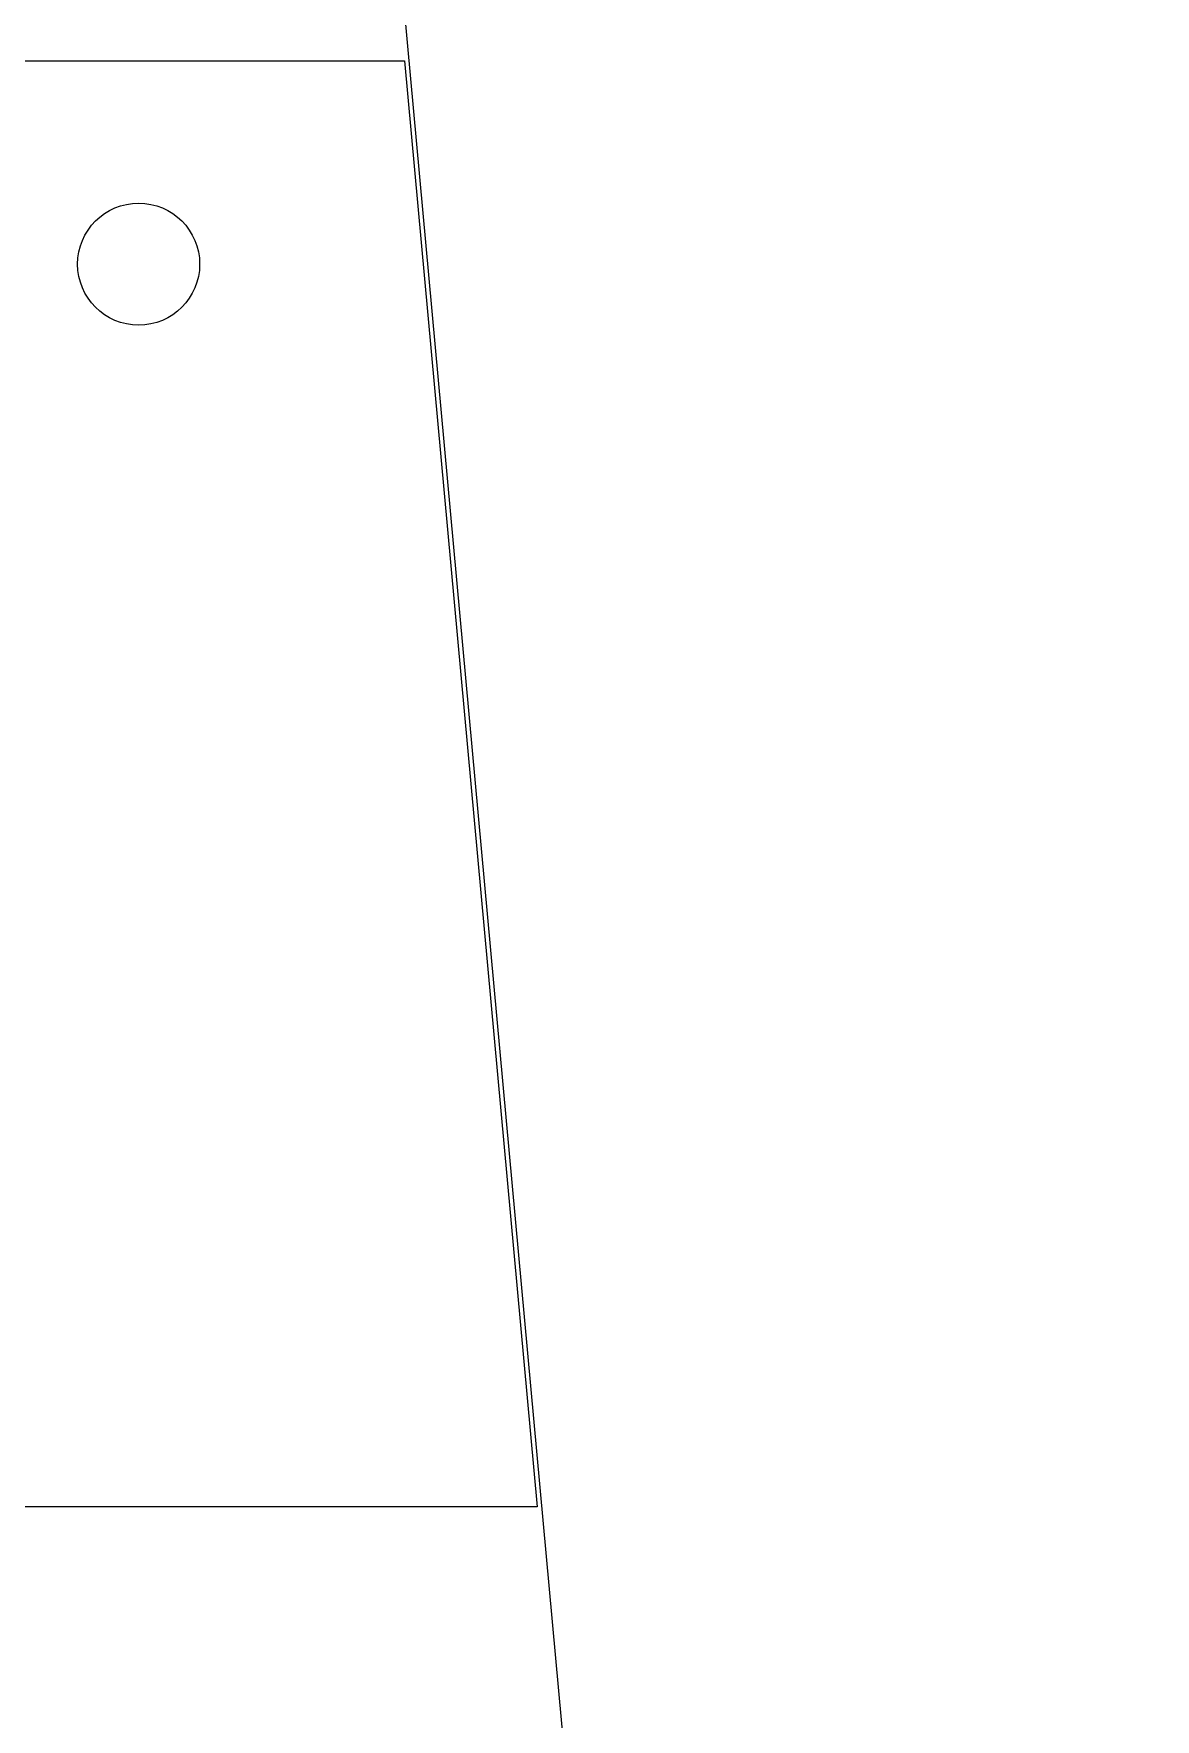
# Model space of a CAD drawing. Header units: millimetres. Extents: x -116 to 73, y -28 to 90.
# Drawn here: x -63.66 to -36.08, y 23.85 to 65.29 of the extents above; entities that cross this region are included whole.
import ezdxf

# ---------------------------------------------------------------- set-up
doc = ezdxf.new("R2010")
doc.units = ezdxf.units.MM
doc.header["$MEASUREMENT"] = 0
doc.layers.add('Layer 1', color=7, linetype='Continuous')

msp = doc.modelspace()

# ---------------------------------------------------------------- linework, layer by layer
at = {"layer": 'Layer 1', "color": 250, "lineweight": 20}
msp.add_ellipse((-61.0782, 59.6291), major_axis=(0, 1.5), ratio=1, dxfattribs=at)
for points, knots in [([(-56.5218, 87.4031), (-56.5218, 88.9984), (-55.2166, 90.3036), (-53.6213, 90.3036), (-53.6213, 90.3036), (-53.6213, 90.3036), (10.5777, 90.3036), (10.5777, 90.3036), (10.5777, 90.3036), (12.173, 90.3036), (13.4782, 88.9984), (13.4782, 87.4031), (13.4782, 87.4031), (13.4782, 87.4031), (3.4619, -21.7099), (3.4619, -21.7099), (3.4619, -21.7099), (3.4781, -24.859), (0.6405, -27.6964), (-2.8278, -27.6964), (-2.8278, -27.6964), (-2.8278, -27.6964), (-40.2158, -27.6964), (-40.2158, -27.6964), (-40.2158, -27.6964), (-43.6841, -27.6964), (-46.5217, -24.859), (-46.5078, -21.6863), (-46.5078, -21.6863), (-46.5078, -21.6863), (-56.5218, 87.4031), (-56.5218, 87.4031)], [0, 0, 0, 0, 0.1111111, 0.1111111, 0.1111111, 0.1111111, 0.2222222, 0.2222222, 0.2222222, 0.2222222, 0.3333333, 0.3333333, 0.3333333, 0.3333333, 0.4444444, 0.4444444, 0.4444444, 0.4444444, 0.5555556, 0.5555556, 0.5555556, 0.5555556, 0.6666667, 0.6666667, 0.6666667, 0.6666667, 0.7777778, 0.7777778, 0.7777778, 0.7777778, 1, 1, 1, 1]), ([(-116.2745, -25.4701), (-116.2745, -27.0654), (-114.9693, -28.3706), (-113.374, -28.3706), (-113.374, -28.3706), (-113.374, -28.3706), (-49.175, -28.3706), (-49.175, -28.3706), (-49.175, -28.3706), (-47.5797, -28.3706), (-46.2745, -27.0654), (-46.2745, -25.4701), (-46.2745, -25.4701), (-46.2745, -25.4701), (-49.5399, 9.0795), (-49.5399, 9.0795), (-49.5399, 9.0795), (-49.5399, 9.0795), (-64.5399, 9.0795), (-64.5399, 9.0795), (-64.5399, 9.0795), (-64.5399, 9.0795), (-64.5399, 29.0795), (-64.5399, 29.0795), (-64.5399, 29.0795), (-64.5399, 29.0795), (-51.282, 29.0795), (-51.282, 29.0795), (-51.282, 29.0795), (-51.282, 29.0795), (-54.5454, 64.6294), (-54.5454, 64.6294), (-54.5454, 64.6294), (-54.5454, 64.6294), (-108.0037, 64.6294), (-108.0037, 64.6294), (-108.0037, 64.6294), (-108.0037, 64.6294), (-116.2745, -25.4701), (-116.2745, -25.4701)], [0, 0, 0, 0, 0.0909091, 0.0909091, 0.0909091, 0.0909091, 0.1818182, 0.1818182, 0.1818182, 0.1818182, 0.2727273, 0.2727273, 0.2727273, 0.2727273, 0.3636364, 0.3636364, 0.3636364, 0.3636364, 0.4545455, 0.4545455, 0.4545455, 0.4545455, 0.5454545, 0.5454545, 0.5454545, 0.5454545, 0.6363636, 0.6363636, 0.6363636, 0.6363636, 0.7272727, 0.7272727, 0.7272727, 0.7272727, 0.8181818, 0.8181818, 0.8181818, 0.8181818, 1, 1, 1, 1])]:
    msp.add_open_spline(points, degree=3, knots=knots, dxfattribs=at)

doc.saveas('drawing.dxf')
